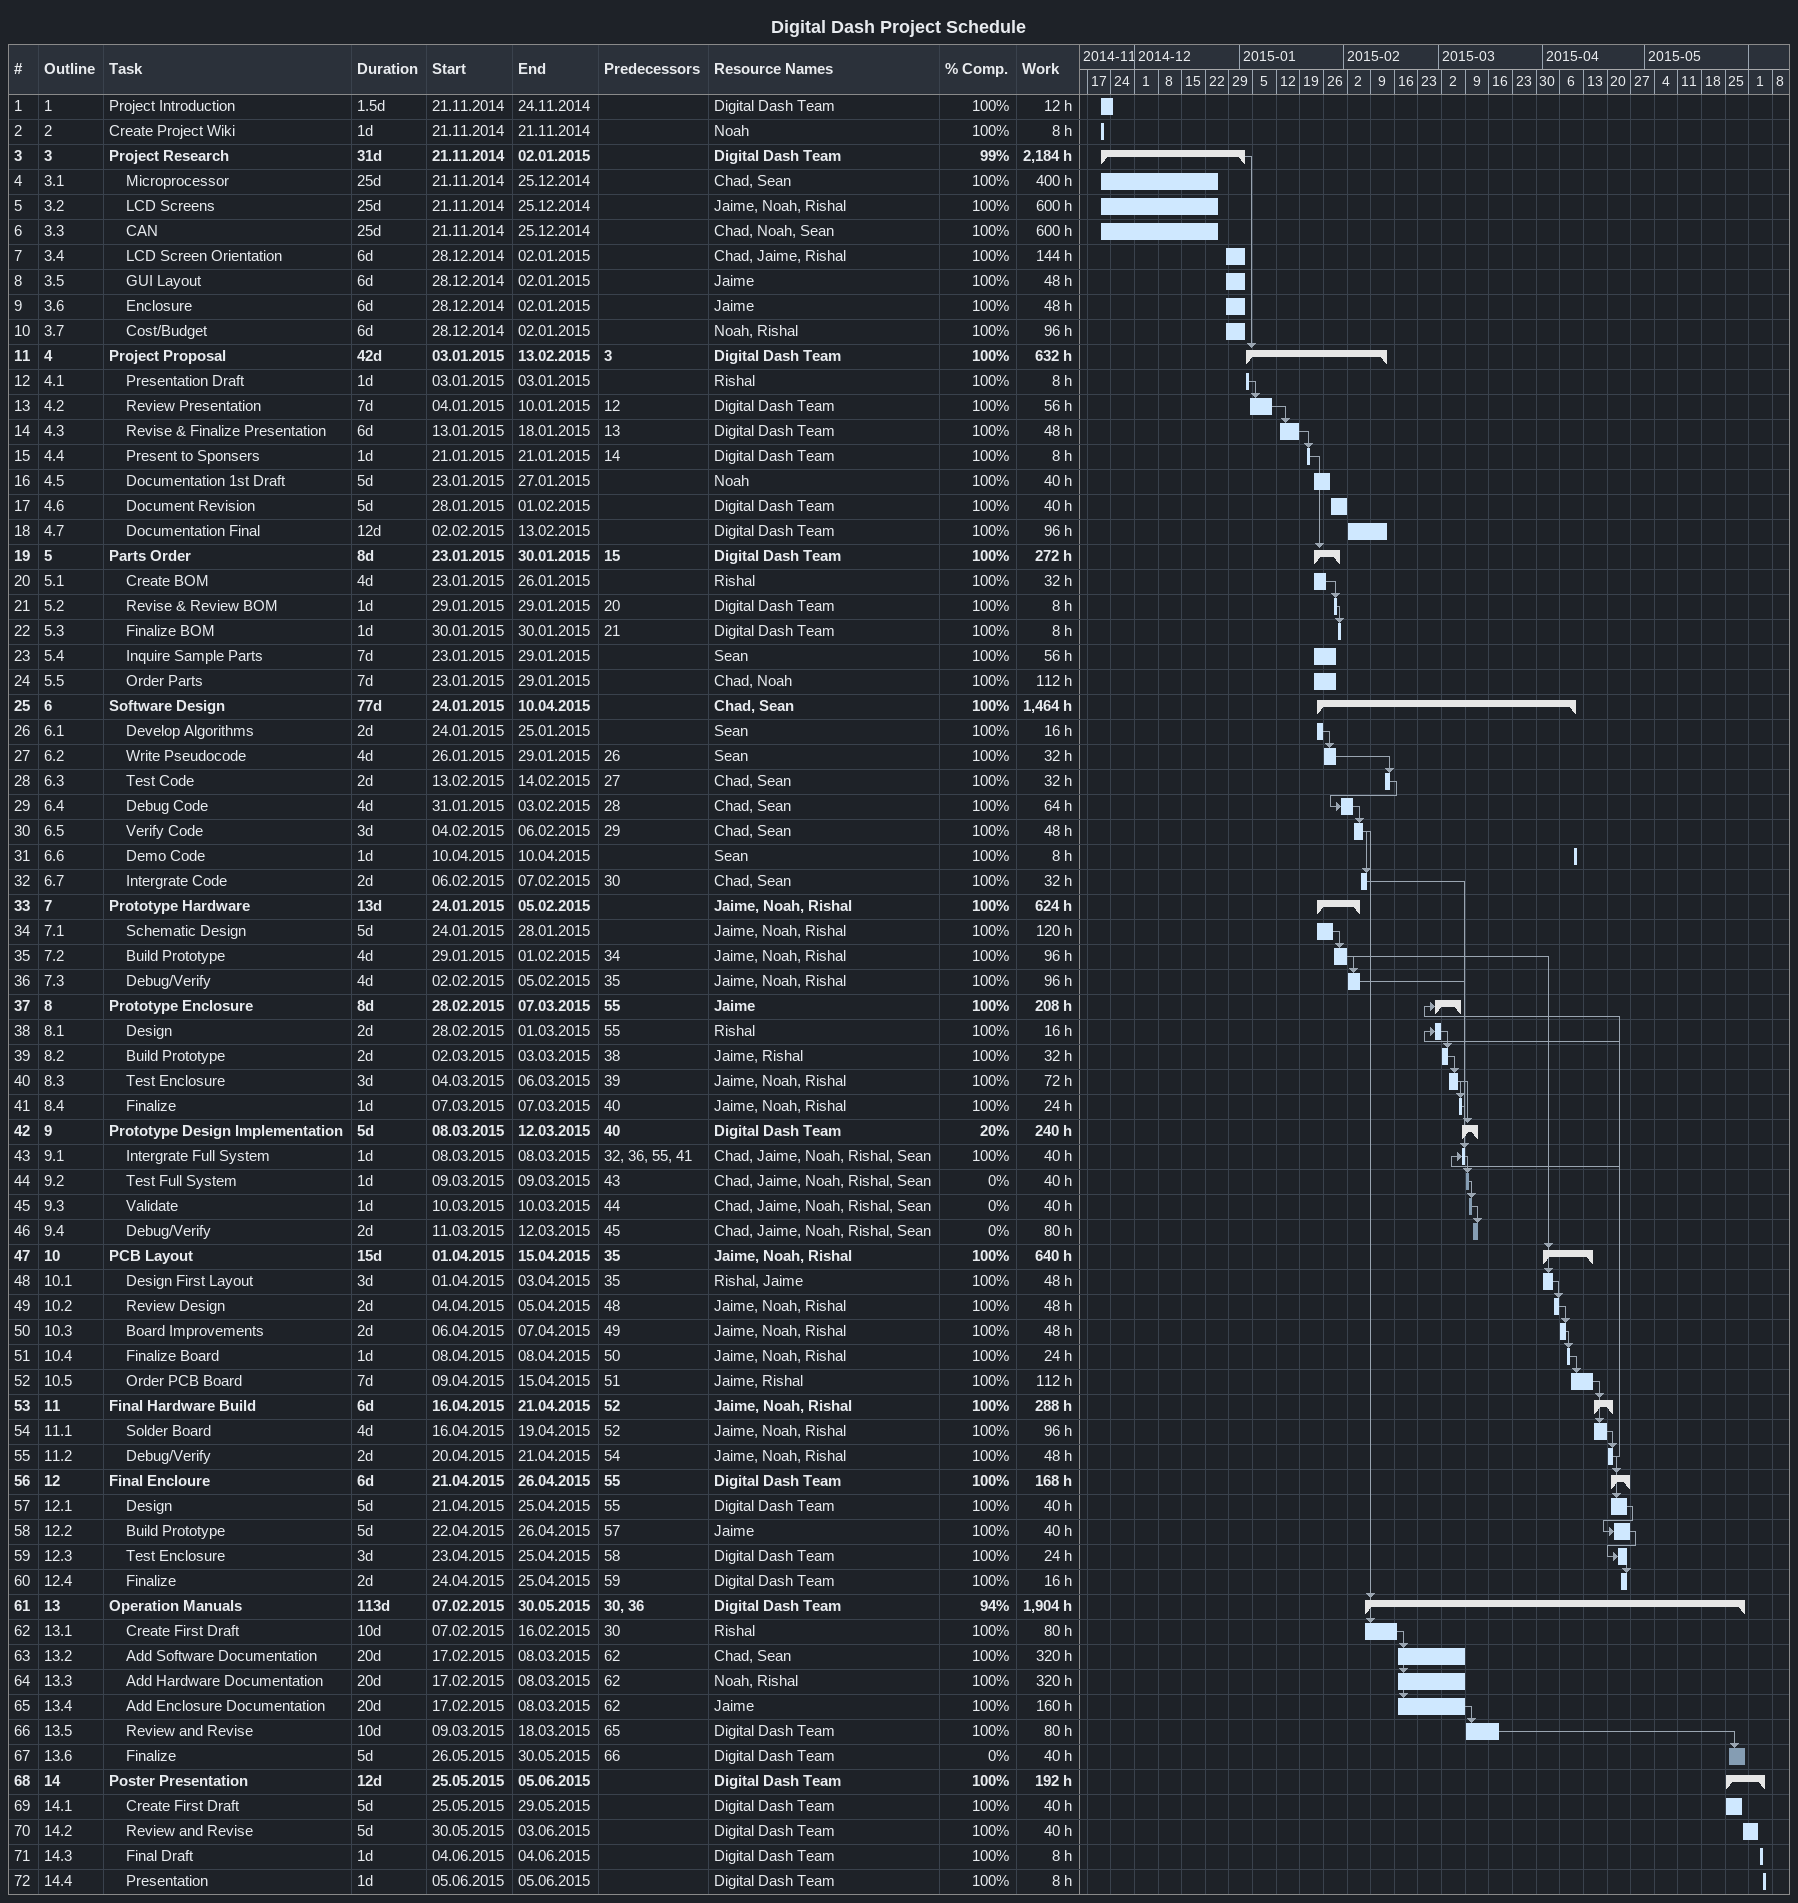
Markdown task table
Digital Dash Project Schedule

| ID | WBS | Task | Duration | Start | Finish | Predecessors | Resources | % complete | Work (h) |
|---|---|---|---|---|---|---|---|---|---|
| 1 | 1 | Project Introduction | 1.5d | 2014-11-21 | 2014-11-24 |  | Digital Dash Team | 100 | 12 |
| 2 | 2 | Create Project Wiki | 1d | 2014-11-21 | 2014-11-21 |  | Noah | 100 | 8 |
| 3 | 3 | **Project Research** | 31d | 2014-11-21 | 2015-01-02 |  | Digital Dash Team | 99 | 2184 |
| 4 | 3.1 | Microprocessor | 25d | 2014-11-21 | 2014-12-25 |  | Chad, Sean | 100 | 400 |
| 5 | 3.2 | LCD Screens | 25d | 2014-11-21 | 2014-12-25 |  | Jaime, Noah, Rishal | 100 | 600 |
| 6 | 3.3 | CAN | 25d | 2014-11-21 | 2014-12-25 |  | Chad, Noah, Sean | 100 | 600 |
| 7 | 3.4 | LCD Screen Orientation | 6d | 2014-12-28 | 2015-01-02 |  | Chad, Jaime, Rishal | 100 | 144 |
| 8 | 3.5 | GUI Layout | 6d | 2014-12-28 | 2015-01-02 |  | Jaime | 100 | 48 |
| 9 | 3.6 | Enclosure | 6d | 2014-12-28 | 2015-01-02 |  | Jaime | 100 | 48 |
| 10 | 3.7 | Cost/Budget | 6d | 2014-12-28 | 2015-01-02 |  | Noah, Rishal | 100 | 96 |
| 11 | 4 | **Project Proposal** | 42d | 2015-01-03 | 2015-02-13 | 3 | Digital Dash Team | 100 | 632 |
| 12 | 4.1 | Presentation Draft | 1d | 2015-01-03 | 2015-01-03 |  | Rishal | 100 | 8 |
| 13 | 4.2 | Review Presentation | 7d | 2015-01-04 | 2015-01-10 | 12 | Digital Dash Team | 100 | 56 |
| 14 | 4.3 | Revise & Finalize Presentation | 6d | 2015-01-13 | 2015-01-18 | 13 | Digital Dash Team | 100 | 48 |
| 15 | 4.4 | Present to Sponsers | 1d | 2015-01-21 | 2015-01-21 | 14 | Digital Dash Team | 100 | 8 |
| 16 | 4.5 | Documentation 1st Draft | 5d | 2015-01-23 | 2015-01-27 |  | Noah | 100 | 40 |
| 17 | 4.6 | Document Revision | 5d | 2015-01-28 | 2015-02-01 |  | Digital Dash Team | 100 | 40 |
| 18 | 4.7 | Documentation Final | 12d | 2015-02-02 | 2015-02-13 |  | Digital Dash Team | 100 | 96 |
| 19 | 5 | **Parts Order** | 8d | 2015-01-23 | 2015-01-30 | 15 | Digital Dash Team | 100 | 272 |
| 20 | 5.1 | Create BOM | 4d | 2015-01-23 | 2015-01-26 |  | Rishal | 100 | 32 |
| 21 | 5.2 | Revise & Review BOM | 1d | 2015-01-29 | 2015-01-29 | 20 | Digital Dash Team | 100 | 8 |
| 22 | 5.3 | Finalize BOM | 1d | 2015-01-30 | 2015-01-30 | 21 | Digital Dash Team | 100 | 8 |
| 23 | 5.4 | Inquire Sample Parts | 7d | 2015-01-23 | 2015-01-29 |  | Sean | 100 | 56 |
| 24 | 5.5 | Order Parts | 7d | 2015-01-23 | 2015-01-29 |  | Chad, Noah | 100 | 112 |
| 25 | 6 | **Software Design** | 77d | 2015-01-24 | 2015-04-10 |  | Chad, Sean | 100 | 1464 |
| 26 | 6.1 | Develop Algorithms | 2d | 2015-01-24 | 2015-01-25 |  | Sean | 100 | 16 |
| 27 | 6.2 | Write Pseudocode | 4d | 2015-01-26 | 2015-01-29 | 26 | Sean | 100 | 32 |
| 28 | 6.3 | Test Code | 2d | 2015-02-13 | 2015-02-14 | 27 | Chad, Sean | 100 | 32 |
| 29 | 6.4 | Debug Code | 4d | 2015-01-31 | 2015-02-03 | 28 | Chad, Sean | 100 | 64 |
| 30 | 6.5 | Verify Code | 3d | 2015-02-04 | 2015-02-06 | 29 | Chad, Sean | 100 | 48 |
| 31 | 6.6 | Demo Code | 1d | 2015-04-10 | 2015-04-10 |  | Sean | 100 | 8 |
| 32 | 6.7 | Intergrate Code | 2d | 2015-02-06 | 2015-02-07 | 30 | Chad, Sean | 100 | 32 |
| 33 | 7 | **Prototype Hardware** | 13d | 2015-01-24 | 2015-02-05 |  | Jaime, Noah, Rishal | 100 | 624 |
| 34 | 7.1 | Schematic Design | 5d | 2015-01-24 | 2015-01-28 |  | Jaime, Noah, Rishal | 100 | 120 |
| 35 | 7.2 | Build Prototype | 4d | 2015-01-29 | 2015-02-01 | 34 | Jaime, Noah, Rishal | 100 | 96 |
| 36 | 7.3 | Debug/Verify | 4d | 2015-02-02 | 2015-02-05 | 35 | Jaime, Noah, Rishal | 100 | 96 |
| 37 | 8 | **Prototype Enclosure** | 8d | 2015-02-28 | 2015-03-07 | 55 | Jaime | 100 | 208 |
| 38 | 8.1 | Design | 2d | 2015-02-28 | 2015-03-01 | 55 | Rishal | 100 | 16 |
| 39 | 8.2 | Build Prototype | 2d | 2015-03-02 | 2015-03-03 | 38 | Jaime, Rishal | 100 | 32 |
| 40 | 8.3 | Test Enclosure | 3d | 2015-03-04 | 2015-03-06 | 39 | Jaime, Noah, Rishal | 100 | 72 |
| 41 | 8.4 | Finalize | 1d | 2015-03-07 | 2015-03-07 | 40 | Jaime, Noah, Rishal | 100 | 24 |
| 42 | 9 | **Prototype Design Implementation** | 5d | 2015-03-08 | 2015-03-12 | 40 | Digital Dash Team | 20 | 240 |
| 43 | 9.1 | Intergrate Full System | 1d | 2015-03-08 | 2015-03-08 | 32, 36, 55, 41 | Chad, Jaime, Noah, Rishal, Sean | 100 | 40 |
| 44 | 9.2 | Test Full System | 1d | 2015-03-09 | 2015-03-09 | 43 | Chad, Jaime, Noah, Rishal, Sean | 0 | 40 |
| 45 | 9.3 | Validate | 1d | 2015-03-10 | 2015-03-10 | 44 | Chad, Jaime, Noah, Rishal, Sean | 0 | 40 |
| 46 | 9.4 | Debug/Verify | 2d | 2015-03-11 | 2015-03-12 | 45 | Chad, Jaime, Noah, Rishal, Sean | 0 | 80 |
| 47 | 10 | **PCB Layout** | 15d | 2015-04-01 | 2015-04-15 | 35 | Jaime, Noah, Rishal | 100 | 640 |
| 48 | 10.1 | Design First Layout | 3d | 2015-04-01 | 2015-04-03 | 35 | Rishal, Jaime | 100 | 48 |
| 49 | 10.2 | Review Design | 2d | 2015-04-04 | 2015-04-05 | 48 | Jaime, Noah, Rishal | 100 | 48 |
| 50 | 10.3 | Board Improvements | 2d | 2015-04-06 | 2015-04-07 | 49 | Jaime, Noah, Rishal | 100 | 48 |
| 51 | 10.4 | Finalize Board | 1d | 2015-04-08 | 2015-04-08 | 50 | Jaime, Noah, Rishal | 100 | 24 |
| 52 | 10.5 | Order PCB Board | 7d | 2015-04-09 | 2015-04-15 | 51 | Jaime, Rishal | 100 | 112 |
| 53 | 11 | **Final Hardware Build** | 6d | 2015-04-16 | 2015-04-21 | 52 | Jaime, Noah, Rishal | 100 | 288 |
| 54 | 11.1 | Solder Board | 4d | 2015-04-16 | 2015-04-19 | 52 | Jaime, Noah, Rishal | 100 | 96 |
| 55 | 11.2 | Debug/Verify | 2d | 2015-04-20 | 2015-04-21 | 54 | Jaime, Noah, Rishal | 100 | 48 |
| 56 | 12 | **Final Encloure** | 6d | 2015-04-21 | 2015-04-26 | 55 | Digital Dash Team | 100 | 168 |
| 57 | 12.1 | Design | 5d | 2015-04-21 | 2015-04-25 | 55 | Digital Dash Team | 100 | 40 |
| 58 | 12.2 | Build Prototype | 5d | 2015-04-22 | 2015-04-26 | 57 | Jaime | 100 | 40 |
| 59 | 12.3 | Test Enclosure | 3d | 2015-04-23 | 2015-04-25 | 58 | Digital Dash Team | 100 | 24 |
| 60 | 12.4 | Finalize | 2d | 2015-04-24 | 2015-04-25 | 59 | Digital Dash Team | 100 | 16 |
| 61 | 13 | **Operation Manuals** | 113d | 2015-02-07 | 2015-05-30 | 30, 36 | Digital Dash Team | 94 | 1904 |
| 62 | 13.1 | Create First Draft | 10d | 2015-02-07 | 2015-02-16 | 30 | Rishal | 100 | 80 |
| 63 | 13.2 | Add Software Documentation | 20d | 2015-02-17 | 2015-03-08 | 62 | Chad, Sean | 100 | 320 |
| 64 | 13.3 | Add Hardware Documentation | 20d | 2015-02-17 | 2015-03-08 | 62 | Noah, Rishal | 100 | 320 |
| 65 | 13.4 | Add Enclosure Documentation | 20d | 2015-02-17 | 2015-03-08 | 62 | Jaime | 100 | 160 |
| 66 | 13.5 | Review and Revise | 10d | 2015-03-09 | 2015-03-18 | 65 | Digital Dash Team | 100 | 80 |
| 67 | 13.6 | Finalize | 5d | 2015-05-26 | 2015-05-30 | 66 | Digital Dash Team | 0 | 40 |
| 68 | 14 | **Poster Presentation** | 12d | 2015-05-25 | 2015-06-05 |  | Digital Dash Team | 100 | 192 |
| 69 | 14.1 | Create First Draft | 5d | 2015-05-25 | 2015-05-29 |  | Digital Dash Team | 100 | 40 |
| 70 | 14.2 | Review and Revise | 5d | 2015-05-30 | 2015-06-03 |  | Digital Dash Team | 100 | 40 |
| 71 | 14.3 | Final Draft | 1d | 2015-06-04 | 2015-06-04 |  | Digital Dash Team | 100 | 8 |
| 72 | 14.4 | Presentation | 1d | 2015-06-05 | 2015-06-05 |  | Digital Dash Team | 100 | 8 |
